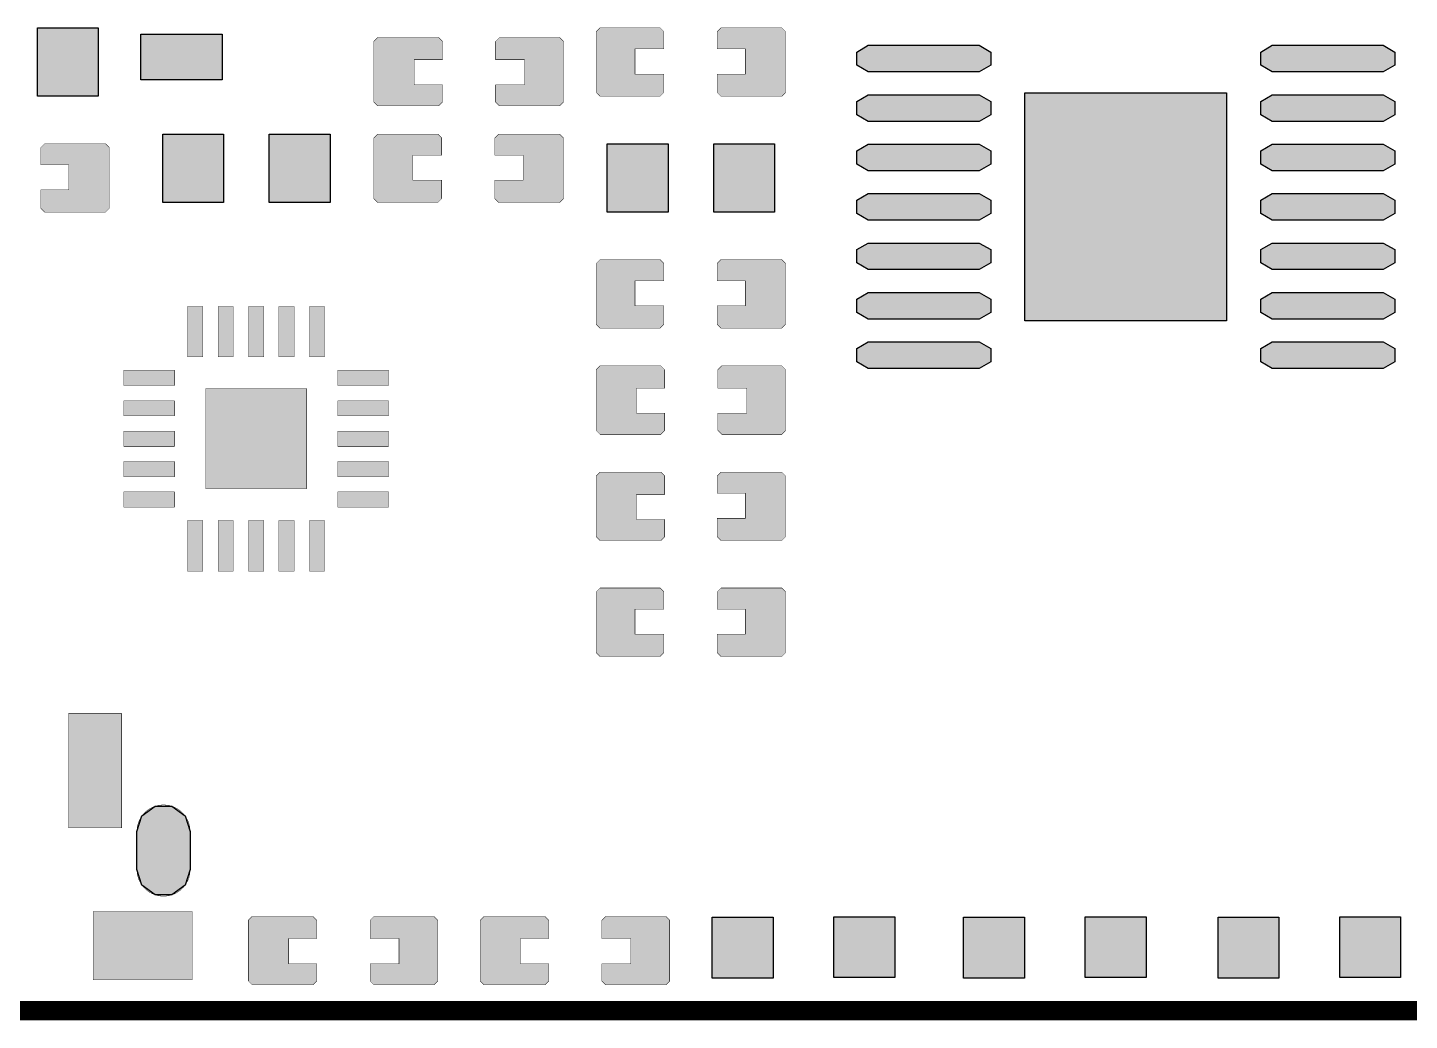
# Model space of a CAD drawing. Header units: millimetres. Extents: x -0.1 to 60.1, y -0.1 to 30.1.
# Drawn here: x 23.92 to 42.08, y -0.13 to 12.93 of the extents above; entities that cross this region are included whole.
import ezdxf

# ---------------------------------------------------------------- set-up
doc = ezdxf.new("R2010")
doc.units = ezdxf.units.MM
doc.header["$MEASUREMENT"] = 0
doc.layers.add('Board-Outline-Layer', color=7, linetype='Continuous', true_color=0xff00ff)
doc.layers.add('Top-Paste-Mask-Layer', color=7, linetype='Continuous', true_color=0x808080)

msp = doc.modelspace()

# ---------------------------------------------------------------- hatches: boundary and pattern name
at = {"layer": 'Top-Paste-Mask-Layer'}
for points in [[(24.849, 12.924), (24.849, 12.024), (24.049, 12.024), (24.049, 12.924)], [(32.284, 12.874), (32.284, 12.646), (31.904, 12.646), (31.904, 12.316), (32.284, 12.316), (32.284, 12.074), (32.234, 12.024), (31.444, 12.024), (31.394, 12.074), (31.394, 12.874), (31.444, 12.924), (32.234, 12.924)], [(32.284, 12.874), (32.284, 12.646), (31.904, 12.646), (31.904, 12.316), (32.284, 12.316), (32.284, 12.074), (32.234, 12.024), (31.444, 12.024), (31.394, 12.074), (31.394, 12.874), (31.444, 12.924), (32.234, 12.924)], [(33.834, 12.924), (33.034, 12.924), (32.984, 12.874), (32.984, 12.646), (33.354, 12.646), (33.354, 12.316), (32.984, 12.316), (32.984, 12.074), (33.034, 12.024), (33.834, 12.024), (33.884, 12.074), (33.884, 12.874)], [(33.834, 12.924), (33.034, 12.924), (32.984, 12.874), (32.984, 12.646), (33.354, 12.646), (33.354, 12.316), (32.984, 12.316), (32.984, 12.074), (33.034, 12.024), (33.834, 12.024), (33.884, 12.074), (33.884, 12.874)], [(26.478, 12.84), (26.478, 12.24), (25.408, 12.24), (25.408, 12.84)], [(28.523, 11.897), (29.323, 11.897), (29.373, 11.947), (29.373, 12.175), (29.003, 12.175), (29.003, 12.505), (29.373, 12.505), (29.373, 12.747), (29.323, 12.797), (28.523, 12.797), (28.473, 12.747), (28.473, 11.947)], [(28.523, 11.897), (29.323, 11.897), (29.373, 11.947), (29.373, 12.175), (29.003, 12.175), (29.003, 12.505), (29.373, 12.505), (29.373, 12.747), (29.323, 12.797), (28.523, 12.797), (28.473, 12.747), (28.473, 11.947)], [(30.073, 11.947), (30.073, 12.175), (30.453, 12.175), (30.453, 12.505), (30.073, 12.505), (30.073, 12.747), (30.123, 12.797), (30.913, 12.797), (30.963, 12.747), (30.963, 11.947), (30.913, 11.897), (30.123, 11.897)], [(30.073, 11.947), (30.073, 12.175), (30.453, 12.175), (30.453, 12.505), (30.073, 12.505), (30.073, 12.747), (30.123, 12.797), (30.913, 12.797), (30.963, 12.747), (30.963, 11.947), (30.913, 11.897), (30.123, 11.897)], [(34.97, 12.344), (34.818, 12.431), (34.818, 12.606), (34.97, 12.694), (36.429, 12.694), (36.581, 12.606), (36.581, 12.431), (36.429, 12.344)], [(40.279, 12.344), (40.128, 12.431), (40.128, 12.606), (40.279, 12.694), (41.738, 12.694), (41.89, 12.606), (41.89, 12.431), (41.738, 12.344)], [(34.97, 11.694), (34.818, 11.781), (34.818, 11.956), (34.97, 12.044), (36.429, 12.044), (36.581, 11.956), (36.581, 11.781), (36.429, 11.694)], [(37.029, 12.069), (39.679, 12.069), (39.679, 9.069), (37.029, 9.069)], [(40.279, 11.694), (40.128, 11.781), (40.128, 11.956), (40.279, 12.044), (41.738, 12.044), (41.89, 11.956), (41.89, 11.781), (41.738, 11.694)], [(26.497, 11.527), (26.497, 10.627), (25.697, 10.627), (25.697, 11.527)], [(27.897, 11.527), (27.897, 10.627), (27.097, 10.627), (27.097, 11.527)], [(29.363, 11.477), (29.363, 11.249), (28.983, 11.249), (28.983, 10.919), (29.363, 10.919), (29.363, 10.677), (29.313, 10.627), (28.523, 10.627), (28.473, 10.677), (28.473, 11.477), (28.523, 11.527), (29.313, 11.527)], [(29.363, 11.477), (29.363, 11.249), (28.983, 11.249), (28.983, 10.919), (29.363, 10.919), (29.363, 10.677), (29.313, 10.627), (28.523, 10.627), (28.473, 10.677), (28.473, 11.477), (28.523, 11.527), (29.313, 11.527)], [(30.913, 11.527), (30.113, 11.527), (30.063, 11.477), (30.063, 11.249), (30.433, 11.249), (30.433, 10.919), (30.063, 10.919), (30.063, 10.677), (30.113, 10.627), (30.913, 10.627), (30.963, 10.677), (30.963, 11.477)], [(30.913, 11.527), (30.113, 11.527), (30.063, 11.477), (30.063, 11.249), (30.433, 11.249), (30.433, 10.919), (30.063, 10.919), (30.063, 10.677), (30.113, 10.627), (30.913, 10.627), (30.963, 10.677), (30.963, 11.477)], [(24.944, 11.4), (24.144, 11.4), (24.094, 11.35), (24.094, 11.122), (24.464, 11.122), (24.464, 10.792), (24.094, 10.792), (24.094, 10.55), (24.144, 10.5), (24.944, 10.5), (24.994, 10.55), (24.994, 11.35)], [(24.944, 11.4), (24.144, 11.4), (24.094, 11.35), (24.094, 11.122), (24.464, 11.122), (24.464, 10.792), (24.094, 10.792), (24.094, 10.55), (24.144, 10.5), (24.944, 10.5), (24.994, 10.55), (24.994, 11.35)], [(31.539, 10.5), (31.539, 11.4), (32.339, 11.4), (32.339, 10.5)], [(32.939, 10.5), (32.939, 11.4), (33.739, 11.4), (33.739, 10.5)], [(34.97, 11.044), (34.818, 11.132), (34.818, 11.307), (34.97, 11.394), (36.429, 11.394), (36.581, 11.307), (36.581, 11.132), (36.429, 11.044)], [(40.279, 11.044), (40.128, 11.132), (40.128, 11.307), (40.279, 11.394), (41.738, 11.394), (41.89, 11.307), (41.89, 11.132), (41.738, 11.044)], [(34.97, 10.394), (34.818, 10.482), (34.818, 10.657), (34.97, 10.744), (36.429, 10.744), (36.581, 10.657), (36.581, 10.482), (36.429, 10.394)], [(40.279, 10.394), (40.128, 10.482), (40.128, 10.657), (40.279, 10.744), (41.738, 10.744), (41.89, 10.657), (41.89, 10.482), (41.738, 10.394)], [(34.97, 9.744), (34.818, 9.832), (34.818, 10.007), (34.97, 10.094), (36.429, 10.094), (36.581, 10.007), (36.581, 9.832), (36.429, 9.744)], [(40.279, 9.744), (40.128, 9.832), (40.128, 10.007), (40.279, 10.094), (41.738, 10.094), (41.89, 10.007), (41.89, 9.832), (41.738, 9.744)], [(32.284, 9.826), (32.284, 9.598), (31.904, 9.598), (31.904, 9.268), (32.284, 9.268), (32.284, 9.026), (32.234, 8.976), (31.444, 8.976), (31.394, 9.026), (31.394, 9.826), (31.444, 9.876), (32.234, 9.876)], [(32.284, 9.826), (32.284, 9.598), (31.904, 9.598), (31.904, 9.268), (32.284, 9.268), (32.284, 9.026), (32.234, 8.976), (31.444, 8.976), (31.394, 9.026), (31.394, 9.826), (31.444, 9.876), (32.234, 9.876)], [(33.834, 9.876), (33.034, 9.876), (32.984, 9.826), (32.984, 9.598), (33.354, 9.598), (33.354, 9.268), (32.984, 9.268), (32.984, 9.026), (33.034, 8.976), (33.834, 8.976), (33.884, 9.026), (33.884, 9.826)], [(33.834, 9.876), (33.034, 9.876), (32.984, 9.826), (32.984, 9.598), (33.354, 9.598), (33.354, 9.268), (32.984, 9.268), (32.984, 9.026), (33.034, 8.976), (33.834, 8.976), (33.884, 9.026), (33.884, 9.826)], [(34.97, 9.094), (34.818, 9.182), (34.818, 9.357), (34.97, 9.444), (36.429, 9.444), (36.581, 9.357), (36.581, 9.182), (36.429, 9.094)], [(40.279, 9.094), (40.128, 9.182), (40.128, 9.357), (40.279, 9.444), (41.738, 9.444), (41.89, 9.357), (41.89, 9.182), (41.738, 9.094)], [(26.224, 8.596), (26.024, 8.596), (26.024, 9.261), (26.224, 9.261)], [(26.224, 8.596), (26.024, 8.596), (26.024, 9.261), (26.224, 9.261)], [(26.624, 8.596), (26.424, 8.596), (26.424, 9.261), (26.624, 9.261)], [(26.624, 8.596), (26.424, 8.596), (26.424, 9.261), (26.624, 9.261)], [(27.024, 8.596), (26.824, 8.596), (26.824, 9.261), (27.024, 9.261)], [(27.024, 8.596), (26.824, 8.596), (26.824, 9.261), (27.024, 9.261)], [(27.424, 8.596), (27.224, 8.596), (27.224, 9.261), (27.424, 9.261)], [(27.424, 8.596), (27.224, 8.596), (27.224, 9.261), (27.424, 9.261)], [(27.824, 8.596), (27.624, 8.596), (27.624, 9.261), (27.824, 9.261)], [(27.824, 8.596), (27.624, 8.596), (27.624, 9.261), (27.824, 9.261)], [(34.97, 8.444), (34.818, 8.532), (34.818, 8.707), (34.97, 8.794), (36.429, 8.794), (36.581, 8.707), (36.581, 8.532), (36.429, 8.444)], [(40.279, 8.444), (40.128, 8.532), (40.128, 8.707), (40.279, 8.794), (41.738, 8.794), (41.89, 8.707), (41.89, 8.532), (41.738, 8.444)], [(25.849, 8.221), (25.184, 8.221), (25.184, 8.421), (25.849, 8.421)], [(25.849, 8.221), (25.184, 8.221), (25.184, 8.421), (25.849, 8.421)], [(28.664, 8.221), (27.999, 8.221), (27.999, 8.421), (28.664, 8.421)], [(28.664, 8.221), (27.999, 8.221), (27.999, 8.421), (28.664, 8.421)], [(31.444, 7.579), (32.244, 7.579), (32.294, 7.629), (32.294, 7.857), (31.924, 7.857), (31.924, 8.187), (32.294, 8.187), (32.294, 8.429), (32.244, 8.479), (31.444, 8.479), (31.394, 8.429), (31.394, 7.629)], [(31.444, 7.579), (32.244, 7.579), (32.294, 7.629), (32.294, 7.857), (31.924, 7.857), (31.924, 8.187), (32.294, 8.187), (32.294, 8.429), (32.244, 8.479), (31.444, 8.479), (31.394, 8.429), (31.394, 7.629)], [(32.994, 7.629), (32.994, 7.857), (33.374, 7.857), (33.374, 8.187), (32.994, 8.187), (32.994, 8.429), (33.044, 8.479), (33.834, 8.479), (33.884, 8.429), (33.884, 7.629), (33.834, 7.579), (33.044, 7.579)], [(32.994, 7.629), (32.994, 7.857), (33.374, 7.857), (33.374, 8.187), (32.994, 8.187), (32.994, 8.429), (33.044, 8.479), (33.834, 8.479), (33.884, 8.429), (33.884, 7.629), (33.834, 7.579), (33.044, 7.579)], [(27.584, 6.861), (26.264, 6.861), (26.264, 8.181), (27.584, 8.181)], [(27.584, 6.861), (26.264, 6.861), (26.264, 8.181), (27.584, 8.181)], [(25.849, 7.821), (25.184, 7.821), (25.184, 8.021), (25.849, 8.021)], [(25.849, 7.821), (25.184, 7.821), (25.184, 8.021), (25.849, 8.021)], [(28.664, 7.821), (27.999, 7.821), (27.999, 8.021), (28.664, 8.021)], [(28.664, 7.821), (27.999, 7.821), (27.999, 8.021), (28.664, 8.021)], [(25.849, 7.421), (25.184, 7.421), (25.184, 7.621), (25.849, 7.621)], [(25.849, 7.421), (25.184, 7.421), (25.184, 7.621), (25.849, 7.621)], [(28.664, 7.421), (27.999, 7.421), (27.999, 7.621), (28.664, 7.621)], [(28.664, 7.421), (27.999, 7.421), (27.999, 7.621), (28.664, 7.621)], [(25.849, 7.021), (25.184, 7.021), (25.184, 7.221), (25.849, 7.221)], [(25.849, 7.021), (25.184, 7.021), (25.184, 7.221), (25.849, 7.221)], [(28.664, 7.021), (27.999, 7.021), (27.999, 7.221), (28.664, 7.221)], [(28.664, 7.021), (27.999, 7.021), (27.999, 7.221), (28.664, 7.221)], [(31.444, 6.182), (32.244, 6.182), (32.294, 6.232), (32.294, 6.46), (31.924, 6.46), (31.924, 6.79), (32.294, 6.79), (32.294, 7.032), (32.244, 7.082), (31.444, 7.082), (31.394, 7.032), (31.394, 6.232)], [(31.444, 6.182), (32.244, 6.182), (32.294, 6.232), (32.294, 6.46), (31.924, 6.46), (31.924, 6.79), (32.294, 6.79), (32.294, 7.032), (32.244, 7.082), (31.444, 7.082), (31.394, 7.032), (31.394, 6.232)], [(33.834, 7.082), (33.034, 7.082), (32.984, 7.032), (32.984, 6.804), (33.354, 6.804), (33.354, 6.474), (32.984, 6.474), (32.984, 6.232), (33.034, 6.182), (33.834, 6.182), (33.884, 6.232), (33.884, 7.032)], [(33.834, 7.082), (33.034, 7.082), (32.984, 7.032), (32.984, 6.804), (33.354, 6.804), (33.354, 6.474), (32.984, 6.474), (32.984, 6.232), (33.034, 6.182), (33.834, 6.182), (33.884, 6.232), (33.884, 7.032)], [(25.849, 6.621), (25.184, 6.621), (25.184, 6.821), (25.849, 6.821)], [(25.849, 6.621), (25.184, 6.621), (25.184, 6.821), (25.849, 6.821)], [(28.664, 6.621), (27.999, 6.621), (27.999, 6.821), (28.664, 6.821)], [(28.664, 6.621), (27.999, 6.621), (27.999, 6.821), (28.664, 6.821)], [(26.224, 5.781), (26.024, 5.781), (26.024, 6.446), (26.224, 6.446)], [(26.224, 5.781), (26.024, 5.781), (26.024, 6.446), (26.224, 6.446)], [(26.624, 5.781), (26.424, 5.781), (26.424, 6.446), (26.624, 6.446)], [(26.624, 5.781), (26.424, 5.781), (26.424, 6.446), (26.624, 6.446)], [(27.024, 5.781), (26.824, 5.781), (26.824, 6.446), (27.024, 6.446)], [(27.024, 5.781), (26.824, 5.781), (26.824, 6.446), (27.024, 6.446)], [(27.424, 5.781), (27.224, 5.781), (27.224, 6.446), (27.424, 6.446)], [(27.424, 5.781), (27.224, 5.781), (27.224, 6.446), (27.424, 6.446)], [(27.824, 5.781), (27.624, 5.781), (27.624, 6.446), (27.824, 6.446)], [(27.824, 5.781), (27.624, 5.781), (27.624, 6.446), (27.824, 6.446)], [(32.284, 5.508), (32.284, 5.28), (31.904, 5.28), (31.904, 4.95), (32.284, 4.95), (32.284, 4.708), (32.234, 4.658), (31.444, 4.658), (31.394, 4.708), (31.394, 5.508), (31.444, 5.558), (32.234, 5.558)], [(32.284, 5.508), (32.284, 5.28), (31.904, 5.28), (31.904, 4.95), (32.284, 4.95), (32.284, 4.708), (32.234, 4.658), (31.444, 4.658), (31.394, 4.708), (31.394, 5.508), (31.444, 5.558), (32.234, 5.558)], [(33.834, 5.558), (33.034, 5.558), (32.984, 5.508), (32.984, 5.28), (33.354, 5.28), (33.354, 4.95), (32.984, 4.95), (32.984, 4.708), (33.034, 4.658), (33.834, 4.658), (33.884, 4.708), (33.884, 5.508)], [(33.834, 5.558), (33.034, 5.558), (32.984, 5.508), (32.984, 5.28), (33.354, 5.28), (33.354, 4.95), (32.984, 4.95), (32.984, 4.708), (33.034, 4.658), (33.834, 4.658), (33.884, 4.708), (33.884, 5.508)], [(25.157, 2.406), (25.157, 3.906), (24.457, 3.906), (24.457, 2.406)], [(25.157, 2.406), (25.157, 3.906), (24.457, 3.906), (24.457, 2.406)], [(25.698, 2.706), (25.681, 2.705), (25.664, 2.703), (25.646, 2.701), (25.629, 2.697), (25.612, 2.693), (25.596, 2.688), (25.579, 2.682), (25.563, 2.675), (25.547, 2.668), (25.532, 2.659), (25.517, 2.65), (25.503, 2.64), (25.489, 2.63), (25.475, 2.619), (25.463, 2.607), (25.45, 2.594), (25.439, 2.581), (25.428, 2.568), (25.418, 2.553), (25.408, 2.539), (25.4, 2.524), (25.392, 2.508), (25.385, 2.492), (25.378, 2.476), (25.373, 2.459), (25.368, 2.443), (25.364, 2.426), (25.361, 2.408), (25.359, 2.391), (25.357, 2.374), (25.357, 2.356), (25.357, 1.856), (25.357, 1.839), (25.359, 1.821), (25.361, 1.804), (25.364, 1.787), (25.368, 1.77), (25.373, 1.753), (25.378, 1.736), (25.385, 1.72), (25.392, 1.704), (25.4, 1.689), (25.408, 1.674), (25.418, 1.659), (25.428, 1.645), (25.439, 1.631), (25.45, 1.618), (25.463, 1.606), (25.475, 1.594), (25.489, 1.583), (25.503, 1.572), (25.517, 1.562), (25.532, 1.553), (25.547, 1.545), (25.563, 1.537), (25.579, 1.53), (25.596, 1.524), (25.612, 1.519), (25.629, 1.515), (25.646, 1.511), (25.664, 1.509), (25.681, 1.507), (25.698, 1.506), (25.716, 1.506), (25.733, 1.507), (25.751, 1.509), (25.768, 1.511), (25.785, 1.515), (25.802, 1.519), (25.819, 1.524), (25.835, 1.53), (25.851, 1.537), (25.867, 1.545), (25.882, 1.553), (25.897, 1.562), (25.911, 1.572), (25.925, 1.583), (25.939, 1.594), (25.951, 1.606), (25.964, 1.618), (25.975, 1.631), (25.986, 1.645), (25.996, 1.659), (26.006, 1.674), (26.014, 1.689), (26.022, 1.704), (26.03, 1.72), (26.036, 1.736), (26.042, 1.753), (26.046, 1.77), (26.05, 1.787), (26.053, 1.804), (26.055, 1.821), (26.057, 1.839), (26.057, 1.856), (26.057, 2.356), (26.057, 2.374), (26.055, 2.391), (26.053, 2.408), (26.05, 2.426), (26.046, 2.443), (26.042, 2.459), (26.036, 2.476), (26.03, 2.492), (26.022, 2.508), (26.014, 2.524), (26.006, 2.539), (25.996, 2.553), (25.986, 2.568), (25.975, 2.581), (25.964, 2.594), (25.951, 2.607), (25.939, 2.619), (25.925, 2.63), (25.911, 2.64), (25.897, 2.65), (25.882, 2.659), (25.867, 2.668), (25.851, 2.675), (25.835, 2.682), (25.819, 2.688), (25.802, 2.693), (25.785, 2.697), (25.768, 2.701), (25.751, 2.703), (25.733, 2.705), (25.716, 2.706)], [(25.698, 2.706), (25.681, 2.705), (25.664, 2.703), (25.646, 2.701), (25.629, 2.697), (25.612, 2.693), (25.596, 2.688), (25.579, 2.682), (25.563, 2.675), (25.547, 2.668), (25.532, 2.659), (25.517, 2.65), (25.503, 2.64), (25.489, 2.63), (25.475, 2.619), (25.463, 2.607), (25.45, 2.594), (25.439, 2.581), (25.428, 2.568), (25.418, 2.553), (25.408, 2.539), (25.4, 2.524), (25.392, 2.508), (25.385, 2.492), (25.378, 2.476), (25.373, 2.459), (25.368, 2.443), (25.364, 2.426), (25.361, 2.408), (25.359, 2.391), (25.357, 2.374), (25.357, 2.356), (25.357, 1.856), (25.357, 1.839), (25.359, 1.821), (25.361, 1.804), (25.364, 1.787), (25.368, 1.77), (25.373, 1.753), (25.378, 1.736), (25.385, 1.72), (25.392, 1.704), (25.4, 1.689), (25.408, 1.674), (25.418, 1.659), (25.428, 1.645), (25.439, 1.631), (25.45, 1.618), (25.463, 1.606), (25.475, 1.594), (25.489, 1.583), (25.503, 1.572), (25.517, 1.562), (25.532, 1.553), (25.547, 1.545), (25.563, 1.537), (25.579, 1.53), (25.596, 1.524), (25.612, 1.519), (25.629, 1.515), (25.646, 1.511), (25.664, 1.509), (25.681, 1.507), (25.698, 1.506), (25.716, 1.506), (25.733, 1.507), (25.751, 1.509), (25.768, 1.511), (25.785, 1.515), (25.802, 1.519), (25.819, 1.524), (25.835, 1.53), (25.851, 1.537), (25.867, 1.545), (25.882, 1.553), (25.897, 1.562), (25.911, 1.572), (25.925, 1.583), (25.939, 1.594), (25.951, 1.606), (25.964, 1.618), (25.975, 1.631), (25.986, 1.645), (25.996, 1.659), (26.006, 1.674), (26.014, 1.689), (26.022, 1.704), (26.03, 1.72), (26.036, 1.736), (26.042, 1.753), (26.046, 1.77), (26.05, 1.787), (26.053, 1.804), (26.055, 1.821), (26.057, 1.839), (26.057, 1.856), (26.057, 2.356), (26.057, 2.374), (26.055, 2.391), (26.053, 2.408), (26.05, 2.426), (26.046, 2.443), (26.042, 2.459), (26.036, 2.476), (26.03, 2.492), (26.022, 2.508), (26.014, 2.524), (26.006, 2.539), (25.996, 2.553), (25.986, 2.568), (25.975, 2.581), (25.964, 2.594), (25.951, 2.607), (25.939, 2.619), (25.925, 2.63), (25.911, 2.64), (25.897, 2.65), (25.882, 2.659), (25.867, 2.668), (25.851, 2.675), (25.835, 2.682), (25.819, 2.688), (25.802, 2.693), (25.785, 2.697), (25.768, 2.701), (25.751, 2.703), (25.733, 2.705), (25.716, 2.706)], [(26.057, 1.856), (25.99, 1.65), (25.815, 1.523), (25.599, 1.523), (25.424, 1.65), (25.357, 1.856), (25.357, 2.356), (25.424, 2.562), (25.599, 2.689), (25.815, 2.689), (25.99, 2.562), (26.057, 2.356)], [(26.082, 0.406), (26.082, 1.306), (24.782, 1.306), (24.782, 0.406)], [(26.082, 0.406), (26.082, 1.306), (24.782, 1.306), (24.782, 0.406)], [(26.872, 0.34), (27.672, 0.34), (27.722, 0.39), (27.722, 0.618), (27.352, 0.618), (27.352, 0.948), (27.722, 0.948), (27.722, 1.19), (27.672, 1.24), (26.872, 1.24), (26.822, 1.19), (26.822, 0.39)], [(26.872, 0.34), (27.672, 0.34), (27.722, 0.39), (27.722, 0.618), (27.352, 0.618), (27.352, 0.948), (27.722, 0.948), (27.722, 1.19), (27.672, 1.24), (26.872, 1.24), (26.822, 1.19), (26.822, 0.39)], [(28.422, 0.39), (28.422, 0.618), (28.802, 0.618), (28.802, 0.948), (28.422, 0.948), (28.422, 1.19), (28.472, 1.24), (29.262, 1.24), (29.312, 1.19), (29.312, 0.39), (29.262, 0.34), (28.472, 0.34)], [(28.422, 0.39), (28.422, 0.618), (28.802, 0.618), (28.802, 0.948), (28.422, 0.948), (28.422, 1.19), (28.472, 1.24), (29.262, 1.24), (29.312, 1.19), (29.312, 0.39), (29.262, 0.34), (28.472, 0.34)], [(29.92, 0.34), (30.72, 0.34), (30.77, 0.39), (30.77, 0.618), (30.4, 0.618), (30.4, 0.948), (30.77, 0.948), (30.77, 1.19), (30.72, 1.24), (29.92, 1.24), (29.87, 1.19), (29.87, 0.39)], [(29.92, 0.34), (30.72, 0.34), (30.77, 0.39), (30.77, 0.618), (30.4, 0.618), (30.4, 0.948), (30.77, 0.948), (30.77, 1.19), (30.72, 1.24), (29.92, 1.24), (29.87, 1.19), (29.87, 0.39)], [(31.47, 0.39), (31.47, 0.618), (31.85, 0.618), (31.85, 0.948), (31.47, 0.948), (31.47, 1.19), (31.52, 1.24), (32.31, 1.24), (32.36, 1.19), (32.36, 0.39), (32.31, 0.34), (31.52, 0.34)], [(31.47, 0.39), (31.47, 0.618), (31.85, 0.618), (31.85, 0.948), (31.47, 0.948), (31.47, 1.19), (31.52, 1.24), (32.31, 1.24), (32.36, 1.19), (32.36, 0.39), (32.31, 0.34), (31.52, 0.34)], [(32.919, 1.23), (33.719, 1.23), (33.719, 0.43), (32.919, 0.43)], [(34.518, 1.236), (35.318, 1.236), (35.318, 0.436), (34.518, 0.436)], [(36.222, 1.23), (37.022, 1.23), (37.022, 0.43), (36.222, 0.43)], [(37.821, 1.236), (38.621, 1.236), (38.621, 0.436), (37.821, 0.436)], [(39.568, 1.23), (40.368, 1.23), (40.368, 0.43), (39.568, 0.43)], [(41.167, 1.236), (41.967, 1.236), (41.967, 0.436), (41.167, 0.436)]]:
    msp.add_hatch(color=256, dxfattribs=at).paths.add_polyline_path(points)

# ---------------------------------------------------------------- linework, layer by layer
at = {"layer": 'Board-Outline-Layer', "const_width": 0.254}
msp.add_lwpolyline([(55.753, 0), (0, 0)], dxfattribs=at)
at = {"layer": 'Top-Paste-Mask-Layer'}
for points in [[(24.849, 12.924), (24.849, 12.024), (24.049, 12.024), (24.049, 12.924)], [(26.478, 12.84), (26.478, 12.24), (25.408, 12.24), (25.408, 12.84)], [(34.97, 12.344), (34.818, 12.431), (34.818, 12.606), (34.97, 12.694), (36.429, 12.694), (36.581, 12.606), (36.581, 12.431), (36.429, 12.344)], [(40.279, 12.344), (40.128, 12.431), (40.128, 12.606), (40.279, 12.694), (41.738, 12.694), (41.89, 12.606), (41.89, 12.431), (41.738, 12.344)], [(34.97, 11.694), (34.818, 11.781), (34.818, 11.956), (34.97, 12.044), (36.429, 12.044), (36.581, 11.956), (36.581, 11.781), (36.429, 11.694)], [(37.029, 12.069), (39.679, 12.069), (39.679, 9.069), (37.029, 9.069)], [(40.279, 11.694), (40.128, 11.781), (40.128, 11.956), (40.279, 12.044), (41.738, 12.044), (41.89, 11.956), (41.89, 11.781), (41.738, 11.694)], [(26.497, 11.527), (26.497, 10.627), (25.697, 10.627), (25.697, 11.527)], [(27.897, 11.527), (27.897, 10.627), (27.097, 10.627), (27.097, 11.527)], [(31.539, 10.5), (31.539, 11.4), (32.339, 11.4), (32.339, 10.5)], [(32.939, 10.5), (32.939, 11.4), (33.739, 11.4), (33.739, 10.5)], [(34.97, 11.044), (34.818, 11.132), (34.818, 11.307), (34.97, 11.394), (36.429, 11.394), (36.581, 11.307), (36.581, 11.132), (36.429, 11.044)], [(40.279, 11.044), (40.128, 11.132), (40.128, 11.307), (40.279, 11.394), (41.738, 11.394), (41.89, 11.307), (41.89, 11.132), (41.738, 11.044)], [(34.97, 10.394), (34.818, 10.482), (34.818, 10.657), (34.97, 10.744), (36.429, 10.744), (36.581, 10.657), (36.581, 10.482), (36.429, 10.394)], [(40.279, 10.394), (40.128, 10.482), (40.128, 10.657), (40.279, 10.744), (41.738, 10.744), (41.89, 10.657), (41.89, 10.482), (41.738, 10.394)], [(34.97, 9.744), (34.818, 9.832), (34.818, 10.007), (34.97, 10.094), (36.429, 10.094), (36.581, 10.007), (36.581, 9.832), (36.429, 9.744)], [(40.279, 9.744), (40.128, 9.832), (40.128, 10.007), (40.279, 10.094), (41.738, 10.094), (41.89, 10.007), (41.89, 9.832), (41.738, 9.744)], [(34.97, 9.094), (34.818, 9.182), (34.818, 9.357), (34.97, 9.444), (36.429, 9.444), (36.581, 9.357), (36.581, 9.182), (36.429, 9.094)], [(40.279, 9.094), (40.128, 9.182), (40.128, 9.357), (40.279, 9.444), (41.738, 9.444), (41.89, 9.357), (41.89, 9.182), (41.738, 9.094)], [(34.97, 8.444), (34.818, 8.532), (34.818, 8.707), (34.97, 8.794), (36.429, 8.794), (36.581, 8.707), (36.581, 8.532), (36.429, 8.444)], [(40.279, 8.444), (40.128, 8.532), (40.128, 8.707), (40.279, 8.794), (41.738, 8.794), (41.89, 8.707), (41.89, 8.532), (41.738, 8.444)], [(26.057, 1.856), (25.99, 1.65), (25.815, 1.523), (25.599, 1.523), (25.424, 1.65), (25.357, 1.856), (25.357, 2.356), (25.424, 2.562), (25.599, 2.689), (25.815, 2.689), (25.99, 2.562), (26.057, 2.356)], [(32.919, 1.23), (33.719, 1.23), (33.719, 0.43), (32.919, 0.43)], [(34.518, 1.236), (35.318, 1.236), (35.318, 0.436), (34.518, 0.436)], [(36.222, 1.23), (37.022, 1.23), (37.022, 0.43), (36.222, 0.43)], [(37.821, 1.236), (38.621, 1.236), (38.621, 0.436), (37.821, 0.436)], [(39.568, 1.23), (40.368, 1.23), (40.368, 0.43), (39.568, 0.43)], [(41.167, 1.236), (41.967, 1.236), (41.967, 0.436), (41.167, 0.436)]]:
    msp.add_lwpolyline(points, close=True, dxfattribs=at)
at = {"layer": 'Top-Paste-Mask-Layer', "const_width": 0.00508}
for points in [[(32.284, 12.874), (32.284, 12.646), (31.904, 12.646), (31.904, 12.316), (32.284, 12.316), (32.284, 12.074), (32.234, 12.024), (31.444, 12.024), (31.394, 12.074), (31.394, 12.874), (31.444, 12.924), (32.234, 12.924)], [(32.284, 12.874), (32.284, 12.646), (31.904, 12.646), (31.904, 12.316), (32.284, 12.316), (32.284, 12.074), (32.234, 12.024), (31.444, 12.024), (31.394, 12.074), (31.394, 12.874), (31.444, 12.924), (32.234, 12.924)], [(33.834, 12.924), (33.034, 12.924), (32.984, 12.874), (32.984, 12.646), (33.354, 12.646), (33.354, 12.316), (32.984, 12.316), (32.984, 12.074), (33.034, 12.024), (33.834, 12.024), (33.884, 12.074), (33.884, 12.874)], [(33.834, 12.924), (33.034, 12.924), (32.984, 12.874), (32.984, 12.646), (33.354, 12.646), (33.354, 12.316), (32.984, 12.316), (32.984, 12.074), (33.034, 12.024), (33.834, 12.024), (33.884, 12.074), (33.884, 12.874)], [(28.523, 11.897), (29.323, 11.897), (29.373, 11.947), (29.373, 12.175), (29.003, 12.175), (29.003, 12.505), (29.373, 12.505), (29.373, 12.747), (29.323, 12.797), (28.523, 12.797), (28.473, 12.747), (28.473, 11.947)], [(28.523, 11.897), (29.323, 11.897), (29.373, 11.947), (29.373, 12.175), (29.003, 12.175), (29.003, 12.505), (29.373, 12.505), (29.373, 12.747), (29.323, 12.797), (28.523, 12.797), (28.473, 12.747), (28.473, 11.947)], [(30.073, 11.947), (30.073, 12.175), (30.453, 12.175), (30.453, 12.505), (30.073, 12.505), (30.073, 12.747), (30.123, 12.797), (30.913, 12.797), (30.963, 12.747), (30.963, 11.947), (30.913, 11.897), (30.123, 11.897)], [(30.073, 11.947), (30.073, 12.175), (30.453, 12.175), (30.453, 12.505), (30.073, 12.505), (30.073, 12.747), (30.123, 12.797), (30.913, 12.797), (30.963, 12.747), (30.963, 11.947), (30.913, 11.897), (30.123, 11.897)], [(29.363, 11.477), (29.363, 11.249), (28.983, 11.249), (28.983, 10.919), (29.363, 10.919), (29.363, 10.677), (29.313, 10.627), (28.523, 10.627), (28.473, 10.677), (28.473, 11.477), (28.523, 11.527), (29.313, 11.527)], [(29.363, 11.477), (29.363, 11.249), (28.983, 11.249), (28.983, 10.919), (29.363, 10.919), (29.363, 10.677), (29.313, 10.627), (28.523, 10.627), (28.473, 10.677), (28.473, 11.477), (28.523, 11.527), (29.313, 11.527)], [(30.913, 11.527), (30.113, 11.527), (30.063, 11.477), (30.063, 11.249), (30.433, 11.249), (30.433, 10.919), (30.063, 10.919), (30.063, 10.677), (30.113, 10.627), (30.913, 10.627), (30.963, 10.677), (30.963, 11.477)], [(30.913, 11.527), (30.113, 11.527), (30.063, 11.477), (30.063, 11.249), (30.433, 11.249), (30.433, 10.919), (30.063, 10.919), (30.063, 10.677), (30.113, 10.627), (30.913, 10.627), (30.963, 10.677), (30.963, 11.477)], [(24.944, 11.4), (24.144, 11.4), (24.094, 11.35), (24.094, 11.122), (24.464, 11.122), (24.464, 10.792), (24.094, 10.792), (24.094, 10.55), (24.144, 10.5), (24.944, 10.5), (24.994, 10.55), (24.994, 11.35)], [(24.944, 11.4), (24.144, 11.4), (24.094, 11.35), (24.094, 11.122), (24.464, 11.122), (24.464, 10.792), (24.094, 10.792), (24.094, 10.55), (24.144, 10.5), (24.944, 10.5), (24.994, 10.55), (24.994, 11.35)], [(32.284, 9.826), (32.284, 9.598), (31.904, 9.598), (31.904, 9.268), (32.284, 9.268), (32.284, 9.026), (32.234, 8.976), (31.444, 8.976), (31.394, 9.026), (31.394, 9.826), (31.444, 9.876), (32.234, 9.876)], [(32.284, 9.826), (32.284, 9.598), (31.904, 9.598), (31.904, 9.268), (32.284, 9.268), (32.284, 9.026), (32.234, 8.976), (31.444, 8.976), (31.394, 9.026), (31.394, 9.826), (31.444, 9.876), (32.234, 9.876)], [(33.834, 9.876), (33.034, 9.876), (32.984, 9.826), (32.984, 9.598), (33.354, 9.598), (33.354, 9.268), (32.984, 9.268), (32.984, 9.026), (33.034, 8.976), (33.834, 8.976), (33.884, 9.026), (33.884, 9.826)], [(33.834, 9.876), (33.034, 9.876), (32.984, 9.826), (32.984, 9.598), (33.354, 9.598), (33.354, 9.268), (32.984, 9.268), (32.984, 9.026), (33.034, 8.976), (33.834, 8.976), (33.884, 9.026), (33.884, 9.826)], [(26.224, 8.596), (26.024, 8.596), (26.024, 9.261), (26.224, 9.261)], [(26.224, 8.596), (26.024, 8.596), (26.024, 9.261), (26.224, 9.261)], [(26.624, 8.596), (26.424, 8.596), (26.424, 9.261), (26.624, 9.261)], [(26.624, 8.596), (26.424, 8.596), (26.424, 9.261), (26.624, 9.261)], [(27.024, 8.596), (26.824, 8.596), (26.824, 9.261), (27.024, 9.261)], [(27.024, 8.596), (26.824, 8.596), (26.824, 9.261), (27.024, 9.261)], [(27.424, 8.596), (27.224, 8.596), (27.224, 9.261), (27.424, 9.261)], [(27.424, 8.596), (27.224, 8.596), (27.224, 9.261), (27.424, 9.261)], [(27.824, 8.596), (27.624, 8.596), (27.624, 9.261), (27.824, 9.261)], [(27.824, 8.596), (27.624, 8.596), (27.624, 9.261), (27.824, 9.261)], [(25.849, 8.221), (25.184, 8.221), (25.184, 8.421), (25.849, 8.421)], [(25.849, 8.221), (25.184, 8.221), (25.184, 8.421), (25.849, 8.421)], [(28.664, 8.221), (27.999, 8.221), (27.999, 8.421), (28.664, 8.421)], [(28.664, 8.221), (27.999, 8.221), (27.999, 8.421), (28.664, 8.421)], [(31.444, 7.579), (32.244, 7.579), (32.294, 7.629), (32.294, 7.857), (31.924, 7.857), (31.924, 8.187), (32.294, 8.187), (32.294, 8.429), (32.244, 8.479), (31.444, 8.479), (31.394, 8.429), (31.394, 7.629)], [(31.444, 7.579), (32.244, 7.579), (32.294, 7.629), (32.294, 7.857), (31.924, 7.857), (31.924, 8.187), (32.294, 8.187), (32.294, 8.429), (32.244, 8.479), (31.444, 8.479), (31.394, 8.429), (31.394, 7.629)], [(32.994, 7.629), (32.994, 7.857), (33.374, 7.857), (33.374, 8.187), (32.994, 8.187), (32.994, 8.429), (33.044, 8.479), (33.834, 8.479), (33.884, 8.429), (33.884, 7.629), (33.834, 7.579), (33.044, 7.579)], [(32.994, 7.629), (32.994, 7.857), (33.374, 7.857), (33.374, 8.187), (32.994, 8.187), (32.994, 8.429), (33.044, 8.479), (33.834, 8.479), (33.884, 8.429), (33.884, 7.629), (33.834, 7.579), (33.044, 7.579)], [(27.584, 6.861), (26.264, 6.861), (26.264, 8.181), (27.584, 8.181)], [(27.584, 6.861), (26.264, 6.861), (26.264, 8.181), (27.584, 8.181)], [(25.849, 7.821), (25.184, 7.821), (25.184, 8.021), (25.849, 8.021)], [(25.849, 7.821), (25.184, 7.821), (25.184, 8.021), (25.849, 8.021)], [(28.664, 7.821), (27.999, 7.821), (27.999, 8.021), (28.664, 8.021)], [(28.664, 7.821), (27.999, 7.821), (27.999, 8.021), (28.664, 8.021)], [(25.849, 7.421), (25.184, 7.421), (25.184, 7.621), (25.849, 7.621)], [(25.849, 7.421), (25.184, 7.421), (25.184, 7.621), (25.849, 7.621)], [(28.664, 7.421), (27.999, 7.421), (27.999, 7.621), (28.664, 7.621)], [(28.664, 7.421), (27.999, 7.421), (27.999, 7.621), (28.664, 7.621)], [(25.849, 7.021), (25.184, 7.021), (25.184, 7.221), (25.849, 7.221)], [(25.849, 7.021), (25.184, 7.021), (25.184, 7.221), (25.849, 7.221)], [(28.664, 7.021), (27.999, 7.021), (27.999, 7.221), (28.664, 7.221)], [(28.664, 7.021), (27.999, 7.021), (27.999, 7.221), (28.664, 7.221)], [(31.444, 6.182), (32.244, 6.182), (32.294, 6.232), (32.294, 6.46), (31.924, 6.46), (31.924, 6.79), (32.294, 6.79), (32.294, 7.032), (32.244, 7.082), (31.444, 7.082), (31.394, 7.032), (31.394, 6.232)], [(31.444, 6.182), (32.244, 6.182), (32.294, 6.232), (32.294, 6.46), (31.924, 6.46), (31.924, 6.79), (32.294, 6.79), (32.294, 7.032), (32.244, 7.082), (31.444, 7.082), (31.394, 7.032), (31.394, 6.232)], [(33.834, 7.082), (33.034, 7.082), (32.984, 7.032), (32.984, 6.804), (33.354, 6.804), (33.354, 6.474), (32.984, 6.474), (32.984, 6.232), (33.034, 6.182), (33.834, 6.182), (33.884, 6.232), (33.884, 7.032)], [(33.834, 7.082), (33.034, 7.082), (32.984, 7.032), (32.984, 6.804), (33.354, 6.804), (33.354, 6.474), (32.984, 6.474), (32.984, 6.232), (33.034, 6.182), (33.834, 6.182), (33.884, 6.232), (33.884, 7.032)], [(25.849, 6.621), (25.184, 6.621), (25.184, 6.821), (25.849, 6.821)], [(25.849, 6.621), (25.184, 6.621), (25.184, 6.821), (25.849, 6.821)], [(28.664, 6.621), (27.999, 6.621), (27.999, 6.821), (28.664, 6.821)], [(28.664, 6.621), (27.999, 6.621), (27.999, 6.821), (28.664, 6.821)], [(26.224, 5.781), (26.024, 5.781), (26.024, 6.446), (26.224, 6.446)], [(26.224, 5.781), (26.024, 5.781), (26.024, 6.446), (26.224, 6.446)], [(26.624, 5.781), (26.424, 5.781), (26.424, 6.446), (26.624, 6.446)], [(26.624, 5.781), (26.424, 5.781), (26.424, 6.446), (26.624, 6.446)], [(27.024, 5.781), (26.824, 5.781), (26.824, 6.446), (27.024, 6.446)], [(27.024, 5.781), (26.824, 5.781), (26.824, 6.446), (27.024, 6.446)], [(27.424, 5.781), (27.224, 5.781), (27.224, 6.446), (27.424, 6.446)], [(27.424, 5.781), (27.224, 5.781), (27.224, 6.446), (27.424, 6.446)], [(27.824, 5.781), (27.624, 5.781), (27.624, 6.446), (27.824, 6.446)], [(27.824, 5.781), (27.624, 5.781), (27.624, 6.446), (27.824, 6.446)], [(32.284, 5.508), (32.284, 5.28), (31.904, 5.28), (31.904, 4.95), (32.284, 4.95), (32.284, 4.708), (32.234, 4.658), (31.444, 4.658), (31.394, 4.708), (31.394, 5.508), (31.444, 5.558), (32.234, 5.558)], [(32.284, 5.508), (32.284, 5.28), (31.904, 5.28), (31.904, 4.95), (32.284, 4.95), (32.284, 4.708), (32.234, 4.658), (31.444, 4.658), (31.394, 4.708), (31.394, 5.508), (31.444, 5.558), (32.234, 5.558)], [(33.834, 5.558), (33.034, 5.558), (32.984, 5.508), (32.984, 5.28), (33.354, 5.28), (33.354, 4.95), (32.984, 4.95), (32.984, 4.708), (33.034, 4.658), (33.834, 4.658), (33.884, 4.708), (33.884, 5.508)], [(33.834, 5.558), (33.034, 5.558), (32.984, 5.508), (32.984, 5.28), (33.354, 5.28), (33.354, 4.95), (32.984, 4.95), (32.984, 4.708), (33.034, 4.658), (33.834, 4.658), (33.884, 4.708), (33.884, 5.508)], [(25.157, 2.406), (25.157, 3.906), (24.457, 3.906), (24.457, 2.406)], [(25.157, 2.406), (25.157, 3.906), (24.457, 3.906), (24.457, 2.406)], [(25.698, 2.706), (25.681, 2.705), (25.664, 2.703), (25.646, 2.701), (25.629, 2.697), (25.612, 2.693), (25.596, 2.688), (25.579, 2.682), (25.563, 2.675), (25.547, 2.668), (25.532, 2.659), (25.517, 2.65), (25.503, 2.64), (25.489, 2.63), (25.475, 2.619), (25.463, 2.607), (25.45, 2.594), (25.439, 2.581), (25.428, 2.568), (25.418, 2.553), (25.408, 2.539), (25.4, 2.524), (25.392, 2.508), (25.385, 2.492), (25.378, 2.476), (25.373, 2.459), (25.368, 2.443), (25.364, 2.426), (25.361, 2.408), (25.359, 2.391), (25.357, 2.374), (25.357, 2.356), (25.357, 1.856), (25.357, 1.839), (25.359, 1.821), (25.361, 1.804), (25.364, 1.787), (25.368, 1.77), (25.373, 1.753), (25.378, 1.736), (25.385, 1.72), (25.392, 1.704), (25.4, 1.689), (25.408, 1.674), (25.418, 1.659), (25.428, 1.645), (25.439, 1.631), (25.45, 1.618), (25.463, 1.606), (25.475, 1.594), (25.489, 1.583), (25.503, 1.572), (25.517, 1.562), (25.532, 1.553), (25.547, 1.545), (25.563, 1.537), (25.579, 1.53), (25.596, 1.524), (25.612, 1.519), (25.629, 1.515), (25.646, 1.511), (25.664, 1.509), (25.681, 1.507), (25.698, 1.506), (25.716, 1.506), (25.733, 1.507), (25.751, 1.509), (25.768, 1.511), (25.785, 1.515), (25.802, 1.519), (25.819, 1.524), (25.835, 1.53), (25.851, 1.537), (25.867, 1.545), (25.882, 1.553), (25.897, 1.562), (25.911, 1.572), (25.925, 1.583), (25.939, 1.594), (25.951, 1.606), (25.964, 1.618), (25.975, 1.631), (25.986, 1.645), (25.996, 1.659), (26.006, 1.674), (26.014, 1.689), (26.022, 1.704), (26.03, 1.72), (26.036, 1.736), (26.042, 1.753), (26.046, 1.77), (26.05, 1.787), (26.053, 1.804), (26.055, 1.821), (26.057, 1.839), (26.057, 1.856), (26.057, 2.356), (26.057, 2.374), (26.055, 2.391), (26.053, 2.408), (26.05, 2.426), (26.046, 2.443), (26.042, 2.459), (26.036, 2.476), (26.03, 2.492), (26.022, 2.508), (26.014, 2.524), (26.006, 2.539), (25.996, 2.553), (25.986, 2.568), (25.975, 2.581), (25.964, 2.594), (25.951, 2.607), (25.939, 2.619), (25.925, 2.63), (25.911, 2.64), (25.897, 2.65), (25.882, 2.659), (25.867, 2.668), (25.851, 2.675), (25.835, 2.682), (25.819, 2.688), (25.802, 2.693), (25.785, 2.697), (25.768, 2.701), (25.751, 2.703), (25.733, 2.705), (25.716, 2.706)], [(25.698, 2.706), (25.681, 2.705), (25.664, 2.703), (25.646, 2.701), (25.629, 2.697), (25.612, 2.693), (25.596, 2.688), (25.579, 2.682), (25.563, 2.675), (25.547, 2.668), (25.532, 2.659), (25.517, 2.65), (25.503, 2.64), (25.489, 2.63), (25.475, 2.619), (25.463, 2.607), (25.45, 2.594), (25.439, 2.581), (25.428, 2.568), (25.418, 2.553), (25.408, 2.539), (25.4, 2.524), (25.392, 2.508), (25.385, 2.492), (25.378, 2.476), (25.373, 2.459), (25.368, 2.443), (25.364, 2.426), (25.361, 2.408), (25.359, 2.391), (25.357, 2.374), (25.357, 2.356), (25.357, 1.856), (25.357, 1.839), (25.359, 1.821), (25.361, 1.804), (25.364, 1.787), (25.368, 1.77), (25.373, 1.753), (25.378, 1.736), (25.385, 1.72), (25.392, 1.704), (25.4, 1.689), (25.408, 1.674), (25.418, 1.659), (25.428, 1.645), (25.439, 1.631), (25.45, 1.618), (25.463, 1.606), (25.475, 1.594), (25.489, 1.583), (25.503, 1.572), (25.517, 1.562), (25.532, 1.553), (25.547, 1.545), (25.563, 1.537), (25.579, 1.53), (25.596, 1.524), (25.612, 1.519), (25.629, 1.515), (25.646, 1.511), (25.664, 1.509), (25.681, 1.507), (25.698, 1.506), (25.716, 1.506), (25.733, 1.507), (25.751, 1.509), (25.768, 1.511), (25.785, 1.515), (25.802, 1.519), (25.819, 1.524), (25.835, 1.53), (25.851, 1.537), (25.867, 1.545), (25.882, 1.553), (25.897, 1.562), (25.911, 1.572), (25.925, 1.583), (25.939, 1.594), (25.951, 1.606), (25.964, 1.618), (25.975, 1.631), (25.986, 1.645), (25.996, 1.659), (26.006, 1.674), (26.014, 1.689), (26.022, 1.704), (26.03, 1.72), (26.036, 1.736), (26.042, 1.753), (26.046, 1.77), (26.05, 1.787), (26.053, 1.804), (26.055, 1.821), (26.057, 1.839), (26.057, 1.856), (26.057, 2.356), (26.057, 2.374), (26.055, 2.391), (26.053, 2.408), (26.05, 2.426), (26.046, 2.443), (26.042, 2.459), (26.036, 2.476), (26.03, 2.492), (26.022, 2.508), (26.014, 2.524), (26.006, 2.539), (25.996, 2.553), (25.986, 2.568), (25.975, 2.581), (25.964, 2.594), (25.951, 2.607), (25.939, 2.619), (25.925, 2.63), (25.911, 2.64), (25.897, 2.65), (25.882, 2.659), (25.867, 2.668), (25.851, 2.675), (25.835, 2.682), (25.819, 2.688), (25.802, 2.693), (25.785, 2.697), (25.768, 2.701), (25.751, 2.703), (25.733, 2.705), (25.716, 2.706)], [(26.082, 0.406), (26.082, 1.306), (24.782, 1.306), (24.782, 0.406)], [(26.082, 0.406), (26.082, 1.306), (24.782, 1.306), (24.782, 0.406)], [(26.872, 0.34), (27.672, 0.34), (27.722, 0.39), (27.722, 0.618), (27.352, 0.618), (27.352, 0.948), (27.722, 0.948), (27.722, 1.19), (27.672, 1.24), (26.872, 1.24), (26.822, 1.19), (26.822, 0.39)], [(26.872, 0.34), (27.672, 0.34), (27.722, 0.39), (27.722, 0.618), (27.352, 0.618), (27.352, 0.948), (27.722, 0.948), (27.722, 1.19), (27.672, 1.24), (26.872, 1.24), (26.822, 1.19), (26.822, 0.39)], [(28.422, 0.39), (28.422, 0.618), (28.802, 0.618), (28.802, 0.948), (28.422, 0.948), (28.422, 1.19), (28.472, 1.24), (29.262, 1.24), (29.312, 1.19), (29.312, 0.39), (29.262, 0.34), (28.472, 0.34)], [(28.422, 0.39), (28.422, 0.618), (28.802, 0.618), (28.802, 0.948), (28.422, 0.948), (28.422, 1.19), (28.472, 1.24), (29.262, 1.24), (29.312, 1.19), (29.312, 0.39), (29.262, 0.34), (28.472, 0.34)], [(29.92, 0.34), (30.72, 0.34), (30.77, 0.39), (30.77, 0.618), (30.4, 0.618), (30.4, 0.948), (30.77, 0.948), (30.77, 1.19), (30.72, 1.24), (29.92, 1.24), (29.87, 1.19), (29.87, 0.39)], [(29.92, 0.34), (30.72, 0.34), (30.77, 0.39), (30.77, 0.618), (30.4, 0.618), (30.4, 0.948), (30.77, 0.948), (30.77, 1.19), (30.72, 1.24), (29.92, 1.24), (29.87, 1.19), (29.87, 0.39)], [(31.47, 0.39), (31.47, 0.618), (31.85, 0.618), (31.85, 0.948), (31.47, 0.948), (31.47, 1.19), (31.52, 1.24), (32.31, 1.24), (32.36, 1.19), (32.36, 0.39), (32.31, 0.34), (31.52, 0.34)], [(31.47, 0.39), (31.47, 0.618), (31.85, 0.618), (31.85, 0.948), (31.47, 0.948), (31.47, 1.19), (31.52, 1.24), (32.31, 1.24), (32.36, 1.19), (32.36, 0.39), (32.31, 0.34), (31.52, 0.34)]]:
    msp.add_lwpolyline(points, close=True, dxfattribs=at)

doc.saveas('drawing.dxf')
